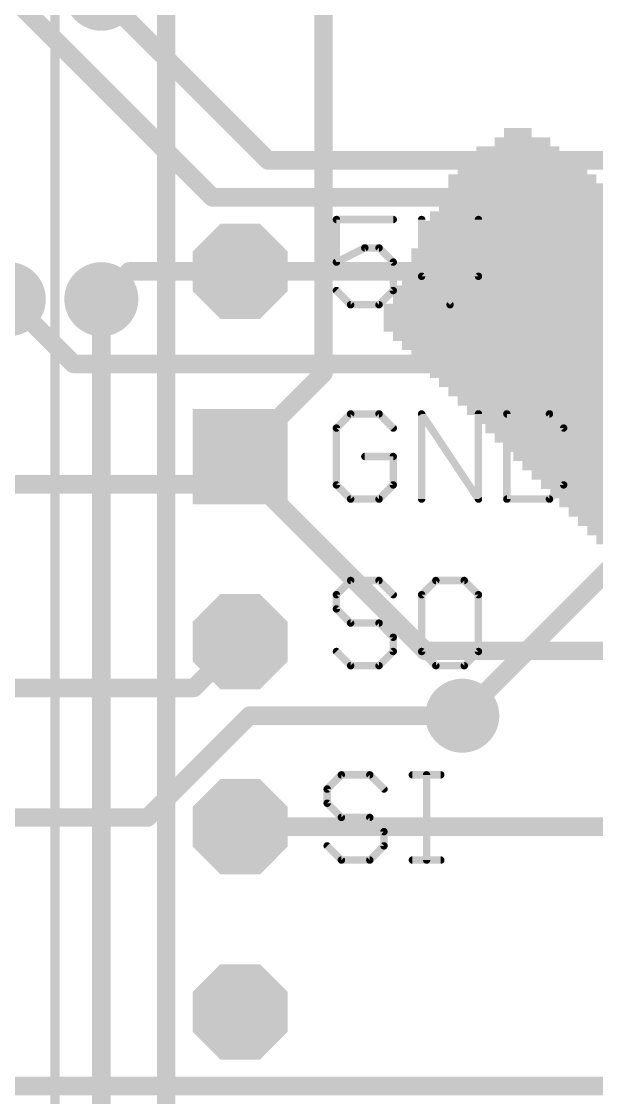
# Model space of a CAD drawing. Extents: x 0 to 99.1, y -1.2 to 60.2.
# Drawn here: x 33.58 to 41.47, y 25.62 to 40.39 of the extents above; entities that cross this region are included whole.
import ezdxf

# ---------------------------------------------------------------- set-up
doc = ezdxf.new("R2010")
doc.units = 0
for name, color, linetype in [('1', 22, 'CONTINUOUS'), ('16', 175, 'CONTINUOUS'), ('17', 82, 'CONTINUOUS'), ('18', 82, 'CONTINUOUS'), ('21', 253, 'CONTINUOUS'), ('22', 253, 'CONTINUOUS'), ('51', 253, 'CONTINUOUS')]:
    doc.layers.add(name, color=color, linetype=linetype)

# ---------------------------------------------------------------- blocks, each defined once
blk = doc.blocks.new('RECT')
blk.add_solid([(-0.5, -0.5), (0.5, -0.5), (-0.5, 0.5), (0.5, 0.5)])
blk = doc.blocks.new('OCTAGONP')
at = {"const_width": 0.5}
blk.add_lwpolyline([(-0.25, -0.1036), (-0.25, 0.1036), (-0.1036, 0.25), (0.1036, 0.25), (0.25, 0.1036), (0.25, -0.1036), (0.1036, -0.25), (-0.1036, -0.25), (-0.25, -0.1036), (-0.25, 0.1036)], dxfattribs=at)
blk = doc.blocks.new('SQUAREP')
blk.add_solid([(-0.5, -0.5), (0.5, -0.5), (-0.5, 0.5), (0.5, 0.5)])
blk = doc.blocks.new('ROUNDV')
at = {"const_width": 0.5}
blk.add_lwpolyline([(0, -0.25, 1), (0, 0.25, 1), (0, -0.25)], format="xyb", dxfattribs=at)

msp = doc.modelspace()

# ---------------------------------------------------------------- linework, layer by layer
at = {"layer": '1', "const_width": 0.254}
for points in [[(37.719, 43.702), (37.719, 35.56)], [(35.56, 21.336), (35.56, 41.148)], [(34.671, 36.576), (34.671, 6.223)], [(37.719, 35.56), (36.576, 34.417)], [(43.1165, 34.3535), (39.624, 30.861)], [(53.086, 29.337), (36.576, 29.337)]]:
    msp.add_lwpolyline(points, dxfattribs=at)
at = {"layer": '1', "const_width": 0.127}
for points in [[(34.7345, 36.576, 1), (34.6075, 36.576)], [(37.6555, 35.56, 1), (37.7825, 35.56)], [(37.7639, 35.5151, 1), (37.6741, 35.6049)], [(36.5311, 34.4619, 1), (36.6209, 34.3721)], [(39.5791, 30.9059, 1), (39.6689, 30.8161)], [(36.576, 29.4005, 1), (36.576, 29.2735)]]:
    msp.add_lwpolyline(points, format="xyb", dxfattribs=at)
at = {"layer": '16', "const_width": 0.254}
for points in [[(36.195, 37.973), (32.893, 41.275)], [(36.957, 38.481), (34.671, 40.767)], [(58.039, 38.481), (36.957, 38.481)], [(57.785, 37.973), (36.195, 37.973)], [(35.052, 36.957), (34.671, 36.576)], [(36.576, 36.957), (35.052, 36.957)], [(57.531, 36.957), (36.576, 36.957)], [(34.29, 35.687), (33.401, 36.576)], [(55.245, 35.687), (34.29, 35.687)], [(36.576, 34.417), (36.195, 34.036)], [(36.576, 34.29), (36.576, 34.417)], [(39.116, 31.75), (36.576, 34.29)], [(36.195, 34.036), (26.162, 34.036)], [(36.576, 31.877), (35.941, 31.242)], [(46.863, 31.75), (39.116, 31.75)], [(35.941, 31.242), (25.4, 31.242)], [(36.703, 30.861), (35.306, 29.464)], [(39.624, 30.861), (36.703, 30.861)], [(35.306, 29.464), (31.877, 29.464)], [(21.59, 25.781), (73.533, 25.781)]]:
    msp.add_lwpolyline(points, dxfattribs=at)
at = {"layer": '16', "const_width": 0.127}
for points in [[(36.957, 38.5445, 1), (36.957, 38.4175)], [(36.9121, 38.4361, 1), (37.0019, 38.5259)], [(36.195, 38.0365, 1), (36.195, 37.9095)], [(36.1501, 37.9281, 1), (36.2399, 38.0179)], [(35.052, 37.0205, 1), (35.052, 36.8935)], [(35.0969, 36.9121, 1), (35.0071, 37.0019)], [(36.576, 37.0205, 1), (36.576, 36.8935)], [(36.576, 36.8935, 1), (36.576, 37.0205)], [(34.6261, 36.6209, 1), (34.7159, 36.5311)], [(34.29, 35.7505, 1), (34.29, 35.6235)], [(34.2451, 35.6421, 1), (34.3349, 35.7319)], [(36.6395, 34.417, 1), (36.5125, 34.417)], [(36.6209, 34.3349, 1), (36.5311, 34.2451)], [(36.6209, 34.3721, 1), (36.5311, 34.4619)], [(36.5125, 34.29, 1), (36.6395, 34.29)], [(36.1501, 34.0809, 1), (36.2399, 33.9911)], [(36.195, 33.9725, 1), (36.195, 34.0995)], [(36.6209, 31.8321, 1), (36.5311, 31.9219)], [(39.116, 31.8135, 1), (39.116, 31.6865)], [(39.0711, 31.7051, 1), (39.1609, 31.7949)], [(35.8961, 31.2869, 1), (35.9859, 31.1971)], [(35.941, 31.1785, 1), (35.941, 31.3055)], [(36.703, 30.9245, 1), (36.703, 30.7975)], [(36.7479, 30.8161, 1), (36.6581, 30.9059)], [(39.624, 30.7975, 1), (39.624, 30.9245)], [(35.2611, 29.5089, 1), (35.3509, 29.4191)], [(35.306, 29.4005, 1), (35.306, 29.5275)]]:
    msp.add_lwpolyline(points, format="xyb", dxfattribs=at)
at = {"layer": '21', "const_width": 0.1016}
for points in [[(38.6764, 37.6692), (37.8968, 37.6692)], [(37.8968, 37.6692), (37.8968, 37.0845)], [(39.0662, 37.6692), (39.0662, 36.8896)], [(39.8458, 36.8896), (39.8458, 37.6692)], [(37.8968, 37.0845), (38.2866, 37.2794)], [(38.2866, 37.2794), (38.4815, 37.2794)], [(38.4815, 37.2794), (38.6764, 37.0845)], [(38.6764, 37.0845), (38.6764, 36.6947)], [(39.0662, 36.8896), (39.456, 36.4998)], [(39.456, 36.4998), (39.8458, 36.8896)], [(38.0917, 36.4998), (37.8968, 36.6947)], [(38.6764, 36.6947), (38.4815, 36.4998)], [(38.4815, 36.4998), (38.0917, 36.4998)], [(38.0917, 35.0022), (37.8968, 34.8073)], [(38.4815, 35.0022), (38.0917, 35.0022)], [(38.6764, 34.8073), (38.4815, 35.0022)], [(39.0662, 33.8328), (39.0662, 35.0022)], [(39.0662, 35.0022), (39.8458, 33.8328)], [(39.8458, 33.8328), (39.8458, 35.0022)], [(40.2356, 35.0022), (40.2356, 33.8328)], [(40.8203, 35.0022), (40.2356, 35.0022)], [(41.0152, 34.8073), (40.8203, 35.0022)], [(37.8968, 34.8073), (37.8968, 34.0277)], [(41.0152, 34.0277), (41.0152, 34.8073)], [(38.6764, 34.4175), (38.2866, 34.4175)], [(38.6764, 34.0277), (38.6764, 34.4175)], [(37.8968, 34.0277), (38.0917, 33.8328)], [(38.4815, 33.8328), (38.6764, 34.0277)], [(40.8203, 33.8328), (41.0152, 34.0277)], [(38.0917, 33.8328), (38.4815, 33.8328)], [(40.2356, 33.8328), (40.8203, 33.8328)], [(38.0917, 32.7162), (37.8968, 32.5213)], [(38.4815, 32.7162), (38.0917, 32.7162)], [(38.6764, 32.5213), (38.4815, 32.7162)], [(39.2611, 32.7162), (39.0662, 32.5213)], [(39.6509, 32.7162), (39.2611, 32.7162)], [(39.8458, 32.5213), (39.6509, 32.7162)], [(37.8968, 32.5213), (37.8968, 32.3264)], [(39.0662, 32.5213), (39.0662, 31.7417)], [(39.8458, 31.7417), (39.8458, 32.5213)], [(37.8968, 32.3264), (38.0917, 32.1315)], [(38.0917, 32.1315), (38.4815, 32.1315)], [(38.4815, 32.1315), (38.6764, 31.9366)], [(38.6764, 31.9366), (38.6764, 31.7417)], [(38.0917, 31.5468), (37.8968, 31.7417)], [(38.6764, 31.7417), (38.4815, 31.5468)], [(39.0662, 31.7417), (39.2611, 31.5468)], [(39.6509, 31.5468), (39.8458, 31.7417)], [(38.4815, 31.5468), (38.0917, 31.5468)], [(39.2611, 31.5468), (39.6509, 31.5468)], [(37.9647, 30.0492), (37.7698, 29.8543)], [(38.3545, 30.0492), (37.9647, 30.0492)], [(38.5494, 29.8543), (38.3545, 30.0492)], [(38.9392, 30.0492), (39.329, 30.0492)], [(39.1341, 28.8798), (39.1341, 30.0492)], [(37.7698, 29.8543), (37.7698, 29.6594)], [(37.7698, 29.6594), (37.9647, 29.4645)], [(37.9647, 29.4645), (38.3545, 29.4645)], [(38.3545, 29.4645), (38.5494, 29.2696)], [(38.5494, 29.2696), (38.5494, 29.0747)], [(37.9647, 28.8798), (37.7698, 29.0747)], [(38.5494, 29.0747), (38.3545, 28.8798)], [(38.3545, 28.8798), (37.9647, 28.8798)], [(38.9392, 28.8798), (39.329, 28.8798)]]:
    msp.add_lwpolyline(points, dxfattribs=at)
at = {"layer": '21', "const_width": 0.0508}
for points in [[(37.8968, 37.6946, 1), (37.8968, 37.6438)], [(37.9222, 37.6692, 1), (37.8714, 37.6692)], [(38.6764, 37.6438, 1), (38.6764, 37.6946)], [(39.0916, 37.6692, 1), (39.0408, 37.6692)], [(39.8712, 37.6692, 1), (39.8204, 37.6692)], [(38.2866, 37.3048, 1), (38.2866, 37.254)], [(38.298, 37.2567, 1), (38.2752, 37.3021)], [(38.4995, 37.2974, 1), (38.4635, 37.2614)], [(38.4815, 37.254, 1), (38.4815, 37.3048)], [(37.8854, 37.1072, 1), (37.9082, 37.0618)], [(37.8714, 37.0845, 1), (37.9222, 37.0845)], [(38.7018, 37.0845, 1), (38.651, 37.0845)], [(38.6584, 37.0665, 1), (38.6944, 37.1025)], [(39.0842, 36.9076, 1), (39.0482, 36.8716)], [(39.0408, 36.8896, 1), (39.0916, 36.8896)], [(39.8204, 36.8896, 1), (39.8712, 36.8896)], [(39.8638, 36.8716, 1), (39.8278, 36.9076)], [(37.9148, 36.7127, 1), (37.8788, 36.6767)], [(38.651, 36.6947, 1), (38.7018, 36.6947)], [(38.6944, 36.6767, 1), (38.6584, 36.7127)], [(38.0917, 36.5252, 1), (38.0917, 36.4744)], [(38.0737, 36.4818, 1), (38.1097, 36.5178)], [(38.4635, 36.5178, 1), (38.4995, 36.4818)], [(38.4815, 36.4744, 1), (38.4815, 36.5252)], [(39.438, 36.5178, 1), (39.474, 36.4818)], [(39.438, 36.4818, 1), (39.474, 36.5178)], [(38.0917, 35.0276, 1), (38.0917, 34.9768)], [(38.1097, 34.9842, 1), (38.0737, 35.0202)], [(38.4995, 35.0202, 1), (38.4635, 34.9842)], [(38.4815, 34.9768, 1), (38.4815, 35.0276)], [(39.0916, 35.0022, 1), (39.0408, 35.0022)], [(39.0873, 35.0163, 1), (39.0451, 34.9881)], [(39.8712, 35.0022, 1), (39.8204, 35.0022)], [(40.261, 35.0022, 1), (40.2102, 35.0022)], [(40.2356, 35.0276, 1), (40.2356, 34.9768)], [(40.8383, 35.0202, 1), (40.8023, 34.9842)], [(40.8203, 34.9768, 1), (40.8203, 35.0276)], [(37.8788, 34.8253, 1), (37.9148, 34.7893)], [(37.9222, 34.8073, 1), (37.8714, 34.8073)], [(38.6584, 34.7893, 1), (38.6944, 34.8253)], [(41.0406, 34.8073, 1), (40.9898, 34.8073)], [(40.9972, 34.7893, 1), (41.0332, 34.8253)], [(38.2866, 34.4429, 1), (38.2866, 34.3921)], [(38.7018, 34.4175, 1), (38.651, 34.4175)], [(38.6764, 34.3921, 1), (38.6764, 34.4429)], [(37.9148, 34.0457, 1), (37.8788, 34.0097)], [(37.8714, 34.0277, 1), (37.9222, 34.0277)], [(38.651, 34.0277, 1), (38.7018, 34.0277)], [(38.6944, 34.0097, 1), (38.6584, 34.0457)], [(40.9898, 34.0277, 1), (41.0406, 34.0277)], [(41.0332, 34.0097, 1), (40.9972, 34.0457)], [(38.0917, 33.8582, 1), (38.0917, 33.8074)], [(38.0737, 33.8148, 1), (38.1097, 33.8508)], [(38.4635, 33.8508, 1), (38.4995, 33.8148)], [(38.4815, 33.8074, 1), (38.4815, 33.8582)], [(39.0408, 33.8328, 1), (39.0916, 33.8328)], [(39.8204, 33.8328, 1), (39.8712, 33.8328)], [(39.8247, 33.8187, 1), (39.8669, 33.8469)], [(40.2356, 33.8582, 1), (40.2356, 33.8074)], [(40.2102, 33.8328, 1), (40.261, 33.8328)], [(40.8023, 33.8508, 1), (40.8383, 33.8148)], [(40.8203, 33.8074, 1), (40.8203, 33.8582)], [(38.0917, 32.7416, 1), (38.0917, 32.6908)], [(38.1097, 32.6982, 1), (38.0737, 32.7342)], [(38.4995, 32.7342, 1), (38.4635, 32.6982)], [(38.4815, 32.6908, 1), (38.4815, 32.7416)], [(39.2611, 32.7416, 1), (39.2611, 32.6908)], [(39.2791, 32.6982, 1), (39.2431, 32.7342)], [(39.6689, 32.7342, 1), (39.6329, 32.6982)], [(39.6509, 32.6908, 1), (39.6509, 32.7416)], [(37.8788, 32.5393, 1), (37.9148, 32.5033)], [(37.9222, 32.5213, 1), (37.8714, 32.5213)], [(38.6584, 32.5033, 1), (38.6944, 32.5393)], [(39.0482, 32.5393, 1), (39.0842, 32.5033)], [(39.0916, 32.5213, 1), (39.0408, 32.5213)], [(39.8712, 32.5213, 1), (39.8204, 32.5213)], [(39.8278, 32.5033, 1), (39.8638, 32.5393)], [(37.9148, 32.3444, 1), (37.8788, 32.3084)], [(37.8714, 32.3264, 1), (37.9222, 32.3264)], [(38.0917, 32.1569, 1), (38.0917, 32.1061)], [(38.0737, 32.1135, 1), (38.1097, 32.1495)], [(38.4995, 32.1495, 1), (38.4635, 32.1135)], [(38.4815, 32.1061, 1), (38.4815, 32.1569)], [(38.7018, 31.9366, 1), (38.651, 31.9366)], [(38.6584, 31.9186, 1), (38.6944, 31.9546)], [(37.9148, 31.7597, 1), (37.8788, 31.7237)], [(38.651, 31.7417, 1), (38.7018, 31.7417)], [(38.6944, 31.7237, 1), (38.6584, 31.7597)], [(39.0842, 31.7597, 1), (39.0482, 31.7237)], [(39.0408, 31.7417, 1), (39.0916, 31.7417)], [(39.8204, 31.7417, 1), (39.8712, 31.7417)], [(39.8638, 31.7237, 1), (39.8278, 31.7597)], [(38.0917, 31.5722, 1), (38.0917, 31.5214)], [(38.4815, 31.5214, 1), (38.4815, 31.5722)], [(39.2611, 31.5722, 1), (39.2611, 31.5214)], [(39.6509, 31.5214, 1), (39.6509, 31.5722)], [(38.0737, 31.5288, 1), (38.1097, 31.5648)], [(38.4635, 31.5648, 1), (38.4995, 31.5288)], [(39.2431, 31.5288, 1), (39.2791, 31.5648)], [(39.6329, 31.5648, 1), (39.6689, 31.5288)], [(37.9647, 30.0746, 1), (37.9647, 30.0238)], [(37.9827, 30.0312, 1), (37.9467, 30.0672)], [(38.3725, 30.0672, 1), (38.3365, 30.0312)], [(38.3545, 30.0238, 1), (38.3545, 30.0746)], [(38.9392, 30.0746, 1), (38.9392, 30.0238)], [(39.1595, 30.0492, 1), (39.1087, 30.0492)], [(39.329, 30.0238, 1), (39.329, 30.0746)], [(37.7518, 29.8723, 1), (37.7878, 29.8363)], [(37.7952, 29.8543, 1), (37.7444, 29.8543)], [(38.5314, 29.8363, 1), (38.5674, 29.8723)], [(37.7878, 29.6774, 1), (37.7518, 29.6414)], [(37.7444, 29.6594, 1), (37.7952, 29.6594)], [(37.9647, 29.4899, 1), (37.9647, 29.4391)], [(37.9467, 29.4465, 1), (37.9827, 29.4825)], [(38.3725, 29.4825, 1), (38.3365, 29.4465)], [(38.3545, 29.4391, 1), (38.3545, 29.4899)], [(38.5748, 29.2696, 1), (38.524, 29.2696)], [(38.5314, 29.2516, 1), (38.5674, 29.2876)], [(37.7878, 29.0927, 1), (37.7518, 29.0567)], [(38.524, 29.0747, 1), (38.5748, 29.0747)], [(38.5674, 29.0567, 1), (38.5314, 29.0927)], [(37.9647, 28.9052, 1), (37.9647, 28.8544)], [(37.9467, 28.8618, 1), (37.9827, 28.8978)], [(38.3365, 28.8978, 1), (38.3725, 28.8618)], [(38.3545, 28.8544, 1), (38.3545, 28.9052)], [(38.9392, 28.9052, 1), (38.9392, 28.8544)], [(39.1087, 28.8798, 1), (39.1595, 28.8798)], [(39.329, 28.8544, 1), (39.329, 28.9052)]]:
    msp.add_lwpolyline(points, format="xyb", dxfattribs=at)
at = {"layer": '51', "const_width": 0.127}
msp.add_lwpolyline([(34.036, 7.747), (34.036, 50.927)], dxfattribs=at)

# ---------------------------------------------------------------- block references
at = {"layer": '17', "xscale": 1.308, "yscale": 1.308, "rotation": 270}
for name, p in [('OCTAGONP', (36.576, 36.957)), ('OCTAGONP', (36.576, 36.957)), ('SQUAREP', (36.576, 34.417)), ('SQUAREP', (36.576, 34.417)), ('OCTAGONP', (36.576, 31.877)), ('OCTAGONP', (36.576, 31.877)), ('OCTAGONP', (36.576, 26.797)), ('OCTAGONP', (36.576, 26.797))]:
    msp.add_blockref(name, p, dxfattribs=at)
at = {"layer": '17', "xscale": 1.308, "yscale": 1.308}
msp.add_blockref('OCTAGONP', (36.576, 29.337), dxfattribs=at)
msp.add_blockref('OCTAGONP', (36.576, 29.337), dxfattribs=at)
at = {"layer": '18', "xscale": 1.016, "yscale": 1.016}
for p in [(34.671, 40.767), (34.671, 40.767), (33.401, 36.576), (33.401, 36.576), (34.671, 36.576), (34.671, 36.576), (39.624, 30.861), (39.624, 30.861)]:
    msp.add_blockref('ROUNDV', p, dxfattribs=at)
at = {"layer": '22', "yscale": 0.127}
for p, xscale in [((40.386, 38.862), 0.381), ((40.4495, 38.735), 0.762), ((40.4495, 38.481), 1.524), ((40.386, 38.608), 1.143), ((40.4495, 38.354), 1.778), ((40.4495, 38.227), 2.032), ((40.5765, 38.1), 2.286), ((40.5765, 37.973), 2.54), ((40.64, 37.846), 2.667), ((40.7035, 37.592), 3.302), ((40.7035, 37.719), 3.048), ((40.767, 37.465), 3.429), ((40.8305, 37.338), 3.556), ((40.8305, 37.211), 3.81), ((40.9575, 37.084), 4.064), ((40.9575, 36.957), 4.318), ((41.021, 36.703), 4.699), ((41.021, 36.83), 4.445), ((41.0845, 36.576), 4.826), ((41.0845, 36.449), 5.08), ((41.148, 36.322), 5.207), ((41.2115, 36.195), 5.334), ((41.3385, 36.068), 5.334), ((41.4655, 35.941), 5.334), ((41.5925, 35.814), 5.334), ((41.7195, 35.687), 5.334), ((41.8465, 35.56), 5.334), ((41.9735, 35.433), 5.334), ((42.1005, 35.306), 5.334), ((42.2275, 35.179), 5.334), ((42.3545, 35.052), 5.334), ((42.4815, 34.925), 5.334), ((42.6085, 34.798), 5.334), ((42.7355, 34.671), 5.334), ((42.8625, 34.544), 5.334), ((42.926, 34.417), 5.207), ((43.053, 34.29), 5.207), ((43.18, 34.163), 5.207), ((43.307, 34.036), 5.207), ((43.434, 33.909), 5.207), ((43.561, 33.782), 5.207), ((43.688, 33.655), 5.207), ((43.815, 33.528), 5.207), ((43.942, 33.401), 5.207), ((44.069, 33.274), 5.207)]:
    msp.add_blockref('RECT', p, dxfattribs=dict(at, xscale=xscale))

doc.saveas('drawing.dxf')
